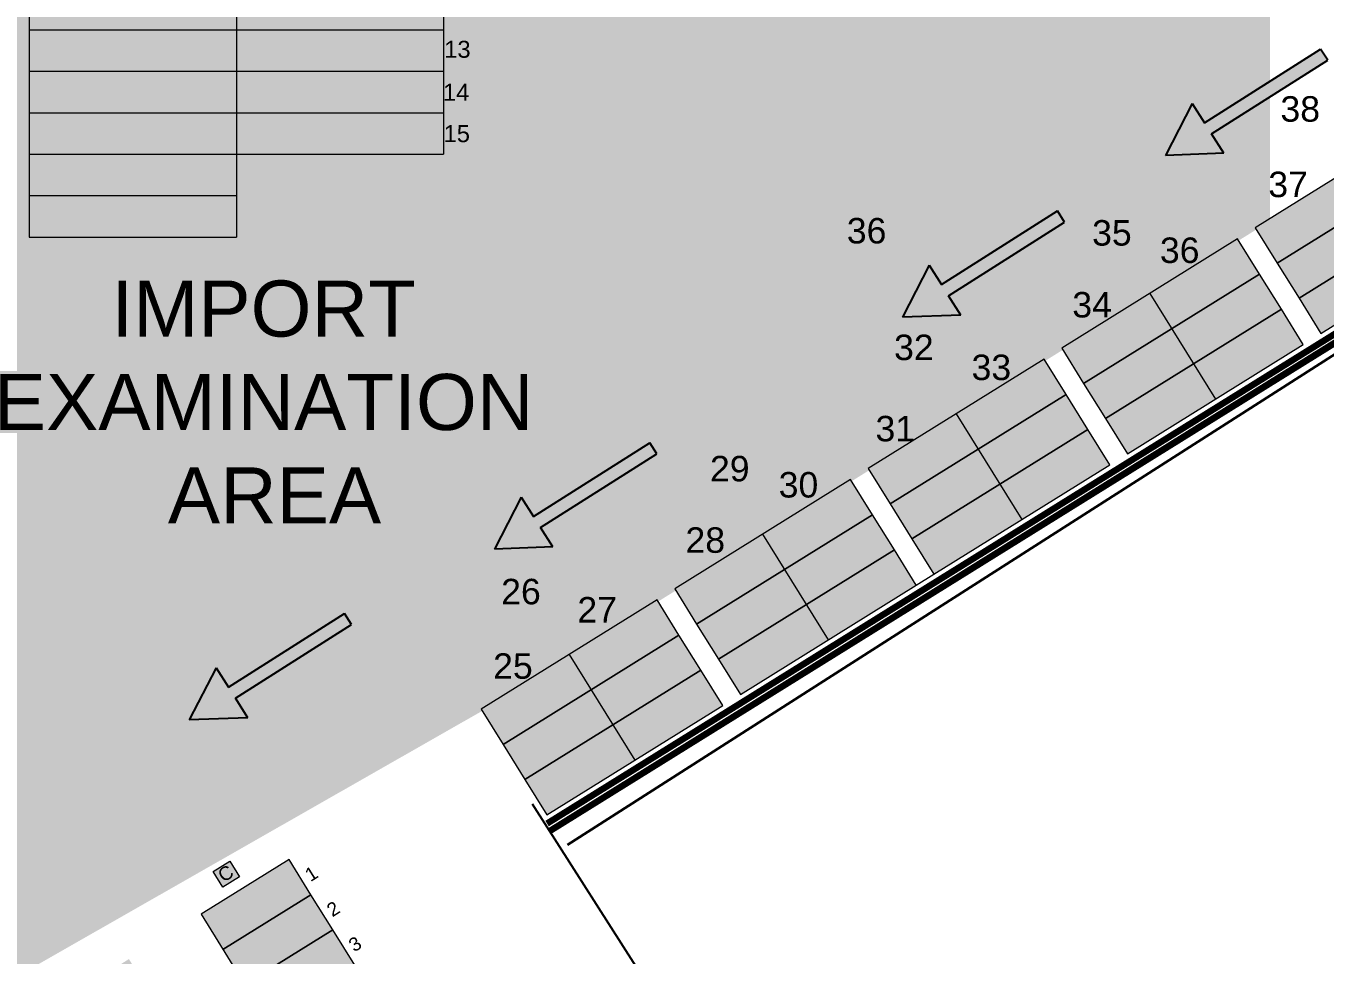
# Model space of a CAD drawing. Header units: inches. Extents: x -1774894 to -657573, y 144736 to 934842.
# Drawn here: x -1062720 to -986217, y 592973 to 647655 of the extents above; entities that cross this region are included whole.
import ezdxf

# ---------------------------------------------------------------- set-up
doc = ezdxf.new("R2010")
doc.units = ezdxf.units.IN
doc.header["$MEASUREMENT"] = 0
doc.layers.add('A-ANNO-TEXT', color=7, linetype='Continuous')
doc.layers.add('siding cl', color=7, linetype='Continuous')
for name, color, linetype, lineweight in [('Container', 5, 'Continuous', 9), ('grid', 7, 'Continuous', 18), ('IR PROP. DETAILS', 190, 'Continuous', 0)]:
    doc.layers.add(name, color=color, linetype=linetype, lineweight=lineweight)
doc.styles.add('ARIAL', font='arial.ttf')
doc.linetypes.add('FENCELINE1', pattern='A,0.25,-0.1,[133,ltypeshp.shx,S=0.1,R=0,X=-0.1,Y=0],-0.1,1', length=1.45)

# ---------------------------------------------------------------- blocks, each defined once
blk = doc.blocks.new('XZCZXDC')
at = {"layer": 'IR PROP. DETAILS'}
h = blk.add_hatch(color=256, dxfattribs=at)
h.set_gradient(color1=(96, 92, 93), color2=(117, 112, 114), one_color=1, tint=0.45, name='CYLINDER')
h.paths.add_polyline_path([(-17331, 724408), (-17331, 723057), (-25422, 723057), (-25422, 722286), (-17331, 722286), (-17331, 720935), (-14360, 722671)])
at = {"layer": 'siding cl'}
for p, q in [((-17331, 724408), (-17331, 723057)), ((-17331, 723057), (-25422, 723057)), ((-25422, 723057), (-25422, 722286)), ((-17331, 722286), (-25422, 722286)), ((-17331, 720935), (-17331, 722286))]:
    blk.add_line(p, q, dxfattribs=at)
for points in [[(-17331, 724408), (-14360, 722671)], [(-17331, 720935), (-14360, 722671)]]:
    blk.add_lwpolyline(points, dxfattribs=at)

msp = doc.modelspace()

# ---------------------------------------------------------------- hatches: boundary and pattern name
at = {"layer": 'Container'}
h = msp.add_hatch(color=256, dxfattribs=at)
h.set_gradient(color1=(158, 158, 255), color2=(173, 173, 255), one_color=1, tint=0.84, name='CYLINDER')
h.paths.add_polyline_path([(-1029211.095, 569603.759), (-1030498.904, 571674.348), (-1035675.378, 568454.826), (-1034387.569, 566384.236)])
h.paths.add_polyline_path([(-1030498.904, 571674.348), (-1031786.713, 573744.938), (-1036963.188, 570525.416), (-1035675.378, 568454.826)])
h.paths.add_polyline_path([(-1031786.713, 573744.938), (-1033074.522, 575815.528), (-1038250.997, 572596.005), (-1036963.188, 570525.416)])
h.paths.add_polyline_path([(-1033074.522, 575815.528), (-1034362.331, 577886.118), (-1039538.806, 574666.595), (-1038250.997, 572596.005)])
h.paths.add_polyline_path([(-1034362.331, 577886.118), (-1035650.14, 579956.708), (-1040826.615, 576737.185), (-1039538.806, 574666.595)])
h.paths.add_polyline_path([(-1035650.14, 579956.708), (-1036937.949, 582027.298), (-1042114.424, 578807.775), (-1040826.615, 576737.185)])
h.paths.add_polyline_path([(-1038225.758, 584097.888), (-1043402.233, 580878.365), (-1042114.424, 578807.775), (-1036937.949, 582027.298)])
h.paths.add_polyline_path([(-1038225.758, 584097.888), (-1039513.567, 586168.477), (-1044690.042, 582948.955), (-1043402.233, 580878.365)])
h.paths.add_polyline_path([(-1039513.567, 586168.477), (-1040801.376, 588239.067), (-1045977.851, 585019.545), (-1044690.042, 582948.955)])
h.paths.add_polyline_path([(-1040801.376, 588239.067), (-1042089.186, 590309.657), (-1047265.66, 587090.134), (-1045977.851, 585019.545)])
h.paths.add_polyline_path([(-1042089.186, 590309.657), (-1043376.995, 592380.247), (-1048553.469, 589160.724), (-1047265.66, 587090.134)])
h.paths.add_polyline_path([(-1044664.804, 594450.837), (-1049841.278, 591231.314), (-1048553.469, 589160.724), (-1043376.995, 592380.247)])
h.paths.add_polyline_path([(-1044664.804, 594450.837), (-1045952.613, 596521.427), (-1051129.087, 593301.904), (-1049841.278, 591231.314)])
h.paths.add_polyline_path([(-1047240.422, 598592.017), (-1052416.896, 595372.494), (-1051129.087, 593301.904), (-1045952.613, 596521.427)])
h.paths.add_polyline_path([(-1055374.884, 590661.219), (-1056662.693, 592731.809), (-1067015.642, 586292.764), (-1065727.833, 584222.174)])
h.paths.add_polyline_path([(-1065727.833, 584222.174), (-1067015.642, 586292.764), (-1077368.591, 579853.718), (-1076080.782, 577783.129)])
h.paths.add_polyline_path([(-1064440.024, 582151.584), (-1065727.833, 584222.174), (-1076080.782, 577783.129), (-1074792.973, 575712.539)])
h.paths.add_polyline_path([(-1063152.215, 580080.994), (-1064440.024, 582151.584), (-1074792.973, 575712.539), (-1073505.164, 573641.949)])
h.paths.add_polyline_path([(-1054087.074, 588590.63), (-1055374.884, 590661.219), (-1065727.833, 584222.174), (-1064440.024, 582151.584)])
h.paths.add_polyline_path([(-1052799.265, 586520.04), (-1054087.074, 588590.63), (-1064440.024, 582151.584), (-1063152.215, 580080.994)])
h.paths.add_polyline_path([(-1051511.456, 584449.45), (-1052799.265, 586520.04), (-1063152.215, 580080.994), (-1061864.406, 578010.404)])
h.paths.add_polyline_path([(-1050223.647, 582378.86), (-1051511.456, 584449.45), (-1061864.406, 578010.404), (-1060576.596, 575939.815)])
h.paths.add_polyline_path([(-1048935.838, 580308.27), (-1050223.647, 582378.86), (-1060576.596, 575939.815), (-1059288.787, 573869.225)])
h.paths.add_polyline_path([(-1047648.029, 578237.68), (-1048935.838, 580308.27), (-1059288.787, 573869.225), (-1058000.978, 571798.635)])
h.paths.add_polyline_path([(-1046360.22, 576167.09), (-1047648.029, 578237.68), (-1058000.978, 571798.635), (-1056713.169, 569728.045)])
h.paths.add_polyline_path([(-1045072.411, 574096.501), (-1046360.22, 576167.09), (-1056713.169, 569728.045), (-1055425.36, 567657.455)])
h.paths.add_polyline_path([(-1043784.602, 572025.911), (-1045072.411, 574096.501), (-1055425.36, 567657.455), (-1054137.551, 565586.865)])
h.paths.add_polyline_path([(-1042496.793, 569955.321), (-1043784.602, 572025.911), (-1054137.551, 565586.865), (-1052849.742, 563516.275)])
h.paths.add_polyline_path([(-1039921.175, 565814.141), (-1041208.984, 567884.731), (-1051561.933, 561445.686), (-1050274.124, 559375.096)])
h.paths.add_polyline_path([(-1041208.984, 567884.731), (-1042496.793, 569955.321), (-1052849.742, 563516.275), (-1051561.933, 561445.686)])
h.paths.add_polyline_path([(-1038633.366, 563743.551), (-1039921.175, 565814.141), (-1050274.124, 559375.096), (-1048986.315, 557304.506)])
h.paths.add_polyline_path([(-1048986.315, 557304.506), (-1050274.124, 559375.096), (-1060627.073, 552936.05), (-1059339.264, 550865.46)])
h.paths.add_polyline_path([(-1050274.124, 559375.096), (-1051561.933, 561445.686), (-1061914.882, 555006.64), (-1060627.073, 552936.05)])
h.paths.add_polyline_path([(-1051561.933, 561445.686), (-1052849.742, 563516.275), (-1063202.691, 557077.23), (-1061914.882, 555006.64)])
h.paths.add_polyline_path([(-1052849.742, 563516.275), (-1054137.551, 565586.865), (-1064490.5, 559147.82), (-1063202.691, 557077.23)])
h.paths.add_polyline_path([(-1054137.551, 565586.865), (-1055425.36, 567657.455), (-1065778.309, 561218.41), (-1064490.5, 559147.82)])
h.paths.add_polyline_path([(-1055425.36, 567657.455), (-1056713.169, 569728.045), (-1067066.119, 563289), (-1065778.309, 561218.41)])
h.paths.add_polyline_path([(-1056713.169, 569728.045), (-1058000.978, 571798.635), (-1068353.928, 565359.589), (-1067066.119, 563289)])
h.paths.add_polyline_path([(-1058000.978, 571798.635), (-1059288.787, 573869.225), (-1069641.737, 567430.179), (-1068353.928, 565359.589)])
h.paths.add_polyline_path([(-1059288.787, 573869.225), (-1060576.596, 575939.815), (-1070929.546, 569500.769), (-1069641.737, 567430.179)])
h.paths.add_polyline_path([(-1060576.596, 575939.815), (-1061864.406, 578010.404), (-1072217.355, 571571.359), (-1070929.546, 569500.769)])
h.paths.add_polyline_path([(-1061864.406, 578010.404), (-1063152.215, 580080.994), (-1073505.164, 573641.949), (-1072217.355, 571571.359)])
at = {"layer": 'grid'}
h = msp.add_hatch(color=256, dxfattribs=at)
h.set_gradient(color1=(158, 158, 255), color2=(173, 173, 255), one_color=1, tint=0.84, name='CYLINDER')
h.paths.add_polyline_path([(-1050335.226, 676680.902), (-1062527.226, 676680.902), (-1062527.226, 674242.902), (-1050335.226, 674242.902)])
h.paths.add_polyline_path([(-1038143.226, 676680.902), (-1050335.226, 676680.902), (-1050335.226, 674242.902), (-1038143.226, 674242.902)])
h.paths.add_polyline_path([(-1038143.226, 674242.902), (-1050335.226, 674242.902), (-1050335.226, 671804.902), (-1038143.226, 671804.902)])
h.paths.add_polyline_path([(-1050335.226, 674242.902), (-1062527.226, 674242.902), (-1062527.226, 671804.902), (-1050335.226, 671804.902)])
h.paths.add_polyline_path([(-1050335.226, 671804.902), (-1062527.226, 671804.902), (-1062527.226, 669366.902), (-1050335.226, 669366.902)])
h.paths.add_polyline_path([(-1038143.226, 671804.902), (-1050335.226, 671804.902), (-1050335.226, 669366.902), (-1038143.226, 669366.902)])
h.paths.add_polyline_path([(-1038143.226, 666928.902), (-1050335.226, 666928.902), (-1050335.226, 664490.902), (-1038143.226, 664490.902)])
h.paths.add_polyline_path([(-1050335.226, 669366.902), (-1062527.226, 669366.902), (-1062527.226, 666928.902), (-1050335.226, 666928.902)])
h.paths.add_polyline_path([(-1038143.226, 669366.902), (-1050335.226, 669366.902), (-1050335.226, 666928.902), (-1038143.226, 666928.902)])
h.paths.add_polyline_path([(-1050335.226, 666928.902), (-1062527.226, 666928.902), (-1062527.226, 664490.902), (-1050335.226, 664490.902)])
h.paths.add_polyline_path([(-1050335.226, 664490.902), (-1062527.226, 664490.902), (-1062527.226, 662052.902), (-1050335.226, 662052.902)])
h.paths.add_polyline_path([(-1038143.226, 664490.902), (-1050335.226, 664490.902), (-1050335.226, 662052.902), (-1038143.226, 662052.902)])
h.paths.add_polyline_path([(-1038143.226, 662052.902), (-1050335.226, 662052.902), (-1050335.226, 659614.902), (-1038143.226, 659614.902)])
h.paths.add_polyline_path([(-1050335.226, 662052.902), (-1062527.226, 662052.902), (-1062527.226, 659614.902), (-1050335.226, 659614.902)])
h.paths.add_polyline_path([(-1050335.226, 659614.902), (-1062527.226, 659614.902), (-1062527.226, 657176.902), (-1050335.226, 657176.902)])
h.paths.add_polyline_path([(-1038143.226, 659614.902), (-1050335.226, 659614.902), (-1050335.226, 657176.902), (-1038143.226, 657176.902)])
h.paths.add_polyline_path([(-1038143.226, 657176.902), (-1050335.226, 657176.902), (-1050335.226, 654738.902), (-1038143.226, 654738.902)])
h.paths.add_polyline_path([(-1050335.226, 657176.902), (-1062527.226, 657176.902), (-1062527.226, 654738.902), (-1050335.226, 654738.902)])
h.paths.add_polyline_path([(-1050335.226, 654738.902), (-1062527.226, 654738.902), (-1062527.226, 652300.902), (-1050335.226, 652300.902)])
h.paths.add_polyline_path([(-1038143.226, 654738.902), (-1050335.226, 654738.902), (-1050335.226, 652300.902), (-1038143.226, 652300.902)])
h.paths.add_polyline_path([(-1038143.226, 652300.902), (-1050335.226, 652300.902), (-1050335.226, 649862.902), (-1038143.226, 649862.902)])
h.paths.add_polyline_path([(-1050335.226, 652300.902), (-1062527.226, 652300.902), (-1062527.226, 649862.902), (-1050335.226, 649862.902)])
h.paths.add_polyline_path([(-1050335.226, 649862.902), (-1062527.226, 649862.902), (-1062527.226, 647424.902), (-1050335.226, 647424.902)])
h.paths.add_polyline_path([(-1038143.226, 649862.902), (-1050335.226, 649862.902), (-1050335.226, 647424.902), (-1038143.226, 647424.902)])
h.paths.add_polyline_path([(-1038143.226, 647424.902), (-1050335.226, 647424.902), (-1050335.226, 644986.902), (-1038143.226, 644986.902)])
h.paths.add_polyline_path([(-1050335.226, 647424.902), (-1062527.226, 647424.902), (-1062527.226, 644986.902), (-1050335.226, 644986.902)])
h.paths.add_polyline_path([(-1050335.226, 644986.902), (-1062527.226, 644986.902), (-1062527.226, 642548.902), (-1050335.226, 642548.902)])
h.paths.add_polyline_path([(-1038143.226, 644986.902), (-1050335.226, 644986.902), (-1050335.226, 642548.902), (-1038143.226, 642548.902)])
h.paths.add_polyline_path([(-1038143.226, 642548.902), (-1050335.226, 642548.902), (-1050335.226, 640110.902), (-1038143.226, 640110.902)])
h.paths.add_polyline_path([(-1050335.226, 642548.902), (-1062527.226, 642548.902), (-1062527.226, 640110.902), (-1050335.226, 640110.902)])
h.paths.add_polyline_path([(-1050335.226, 640110.902), (-1062527.226, 640110.902), (-1062527.226, 637672.902), (-1050335.226, 637672.902)])
h.paths.add_polyline_path([(-1050335.226, 637672.902), (-1062527.226, 637672.902), (-1062527.226, 635234.902), (-1050335.226, 635234.902)])
h = msp.add_hatch(color=256, dxfattribs=at)
h.set_gradient(color1=(158, 158, 255), color2=(173, 173, 255), one_color=1, tint=0.84, name='CYLINDER')
h.paths.add_polyline_path([(-977452.184, 638069.021), (-978739.993, 640139.61), (-989092.942, 633700.565), (-987805.133, 631629.975)])
h.paths.add_polyline_path([(-976164.375, 635998.431), (-977452.184, 638069.021), (-987805.133, 631629.975), (-986517.324, 629559.385)])
h = msp.add_hatch(color=256, dxfattribs=at)
h.set_gradient(color1=(158, 158, 255), color2=(173, 173, 255), one_color=1, tint=0.84, name='CYLINDER')
h.paths.add_polyline_path([(-988840.428, 630986.071), (-990128.237, 633056.661), (-1000481.186, 626617.615), (-999193.377, 624547.025)])
h.paths.add_polyline_path([(-987552.619, 628915.481), (-988840.428, 630986.071), (-999193.377, 624547.025), (-997905.568, 622476.435)])
h = msp.add_hatch(color=256, dxfattribs=at)
h.set_gradient(color1=(158, 158, 255), color2=(173, 173, 255), one_color=1, tint=0.84, name='CYLINDER')
h.paths.add_polyline_path([(-1000228.672, 623903.121), (-1001516.481, 625973.711), (-1011869.43, 619534.665), (-1010581.621, 617464.075)])
h.paths.add_polyline_path([(-998940.863, 621832.531), (-1000228.672, 623903.121), (-1010581.621, 617464.075), (-1009293.812, 615393.486)])
h = msp.add_hatch(color=256, dxfattribs=at)
h.set_gradient(color1=(158, 158, 255), color2=(173, 173, 255), one_color=1, tint=0.84, name='CYLINDER')
h.paths.add_polyline_path([(-1011616.746, 616820.276), (-1012904.555, 618890.866), (-1023257.505, 612451.821), (-1021969.696, 610381.231)])
h.paths.add_polyline_path([(-1010328.937, 614749.687), (-1011616.746, 616820.276), (-1021969.696, 610381.231), (-1020681.887, 608310.641)])
h = msp.add_hatch(color=256, dxfattribs=at)
h.set_gradient(color1=(158, 158, 255), color2=(173, 173, 255), one_color=1, tint=0.84, name='CYLINDER')
h.paths.add_polyline_path([(-1023004.991, 609737.327), (-1024292.8, 611807.916), (-1034645.749, 605368.871), (-1033357.94, 603298.281)])
h.paths.add_polyline_path([(-1021717.181, 607666.737), (-1023004.991, 609737.327), (-1033357.94, 603298.281), (-1032070.131, 601227.691)])
h = msp.add_hatch(color=256, dxfattribs=at)
h.set_gradient(color1=(207, 197, 84), color2=(211, 202, 100), one_color=1, tint=0.61, name='CYLINDER')
h.paths.add_polyline_path([(-1050724.516, 598494.527), (-1051708.815, 597886.255), (-1051136.16, 596959.59), (-1050151.861, 597567.861)])
at = {"layer": 'IR PROP. DETAILS', "true_color": 0xcccd9d}
h = msp.add_hatch(color=9, dxfattribs=at)
h.set_gradient(color1=(232, 232, 201), color2=(211, 211, 151), one_color=1, tint=0.71, name='CYLINDER')
h.paths.add_polyline_path([(-989509.348, 636175.661), (-1035869.461, 607341.861), (-1112483.167, 563612.973), (-1112928.318, 564302.576), (-1119960.46, 559763.206), (-1134672.5, 582447.582, 0.149158976), (-1146911.083, 590329.352, -0.0208435), (-1152268.854, 592750.066, -0.047348013), (-1156411.761, 595351.312, -0.069359956), (-1163162.509, 604333.896, -0.061170062), (-1168766.587, 614369.292), (-1169473.433, 618464.943), (-1169410.129, 675089.084), (-989503.13, 677488.635)])
at = {"layer": 'IR PROP. DETAILS'}
h = msp.add_hatch(color=256, dxfattribs=at)
h.set_gradient(color1=(214, 41, 125), color2=(217, 58, 135), one_color=1, tint=0.54, name='CYLINDER')
h.paths.add_polyline_path([(-978739.993, 640139.61), (-980027.802, 642210.2), (-990380.751, 635771.155), (-989092.942, 633700.565)])
h = msp.add_hatch(color=256, dxfattribs=at)
h.set_gradient(color1=(214, 41, 125), color2=(217, 58, 135), one_color=1, tint=0.54, name='CYLINDER')
h.paths.add_polyline_path([(-990128.237, 633056.661), (-991416.046, 635127.25), (-1001768.995, 628688.205), (-1000481.186, 626617.615)])
h = msp.add_hatch(color=256, dxfattribs=at)
h.set_gradient(color1=(214, 41, 125), color2=(217, 58, 135), one_color=1, tint=0.54, name='CYLINDER')
h.paths.add_polyline_path([(-1001516.481, 625973.711), (-1002804.29, 628044.3), (-1013157.239, 621605.255), (-1011869.43, 619534.665)])
h = msp.add_hatch(color=256, dxfattribs=at)
h.set_gradient(color1=(214, 41, 125), color2=(217, 58, 135), one_color=1, tint=0.54, name='CYLINDER')
h.paths.add_polyline_path([(-1024292.8, 611807.916), (-1025580.609, 613878.506), (-1035933.558, 607439.461), (-1034645.749, 605368.871)])
h.paths.add_polyline_path([(-1012904.555, 618890.866), (-1014192.365, 620961.456), (-1024545.314, 614522.411), (-1023257.505, 612451.821)])

# ---------------------------------------------------------------- linework, layer by layer
at = {"color": 4, "lineweight": 100}
for p, q in [((-915033.797, 673481.76), (-1032048.076, 600704.406)), ((-914538.468, 673259.896), (-1031907.48, 600261.915))]:
    msp.add_line(p, q, dxfattribs=at)
msp.add_line((-1032935.236, 601868.894), (-959535.206, 487102.117))
msp.add_lwpolyline([(-1031810.415, 600322.285), (-914795.616, 673099.962), (-909770.216, 664203.731), (-908708.896, 662981.859), (-906075.882, 661587.707), (-901581.482, 663083.36), (-896429.651, 666700.726), (-888806.067, 671552.622), (-862452.713, 689023.169), (-837932.991, 703366.477), (-832959.954, 702661.677), (-798832.42, 795556.225), (-799254.817, 795711.405)], dxfattribs=at)
at = {"color": 124, "linetype": 'FENCELINE1', "lineweight": 40, "ltscale": 5}
msp.add_lwpolyline([(-1030859.119, 599448.811), (-914789.808, 673704.833), (-909764.408, 664808.602)], dxfattribs=at)
at = {"layer": 'Container'}
for p, q in [((-1062527.226, 676680.902), (-1062527.226, 635234.902)), ((-1050335.226, 676680.902), (-1050335.226, 635234.902)), ((-1038143.226, 676680.902), (-1038143.226, 640110.902)), ((-1062527.226, 647424.902), (-1038143.226, 647424.902)), ((-1062527.226, 644986.902), (-1038143.226, 644986.902)), ((-1062527.226, 642548.902), (-1038143.226, 642548.902)), ((-1062527.226, 640110.902), (-1038143.226, 640110.902)), ((-1062527.226, 637672.902), (-1050335.226, 637672.902)), ((-1062527.226, 635234.902), (-1050335.226, 635234.902)), ((-996592.521, 631907.728), (-992729.093, 625695.958)), ((-1007980.765, 624824.778), (-1004117.338, 618613.008)), ((-1019368.839, 617741.934), (-1015505.412, 611530.164)), ((-1030757.083, 610658.984), (-1026893.656, 604447.214)), ((-1052416.896, 595372.494), (-1034387.569, 566384.236))]:
    msp.add_line(p, q, dxfattribs=at)
for points in [[(-989092.942, 633700.565), (-978739.993, 640139.61), (-980027.802, 642210.2), (-990380.751, 635771.155)], [(-987805.133, 631629.975), (-977452.184, 638069.021), (-978739.993, 640139.61), (-989092.942, 633700.565)], [(-986517.324, 629559.385), (-976164.375, 635998.431), (-977452.184, 638069.021), (-987805.133, 631629.975)], [(-1000481.186, 626617.615), (-990128.237, 633056.661), (-991416.046, 635127.25), (-1001768.995, 628688.205)], [(-999193.377, 624547.025), (-988840.428, 630986.071), (-990128.237, 633056.661), (-1000481.186, 626617.615)], [(-997905.568, 622476.435), (-987552.619, 628915.481), (-988840.428, 630986.071), (-999193.377, 624547.025)], [(-1011869.43, 619534.665), (-1001516.481, 625973.711), (-1002804.29, 628044.3), (-1013157.239, 621605.255)], [(-1010581.621, 617464.075), (-1000228.672, 623903.121), (-1001516.481, 625973.711), (-1011869.43, 619534.665)], [(-1009293.812, 615393.486), (-998940.863, 621832.531), (-1000228.672, 623903.121), (-1010581.621, 617464.075)], [(-1023257.505, 612451.821), (-1012904.555, 618890.866), (-1014192.365, 620961.456), (-1024545.314, 614522.411)], [(-1021969.696, 610381.231), (-1011616.746, 616820.276), (-1012904.555, 618890.866), (-1023257.505, 612451.821)], [(-1020681.887, 608310.641), (-1010328.937, 614749.687), (-1011616.746, 616820.276), (-1021969.696, 610381.231)], [(-1034645.749, 605368.871), (-1024292.8, 611807.916), (-1025580.609, 613878.506), (-1035933.558, 607439.461)], [(-1033357.94, 603298.281), (-1023004.991, 609737.327), (-1024292.8, 611807.916), (-1034645.749, 605368.871)], [(-1032070.131, 601227.691), (-1021717.181, 607666.737), (-1023004.991, 609737.327), (-1033357.94, 603298.281)]]:
    msp.add_lwpolyline(points, close=True, dxfattribs=at)
for points in [[(-1051129.087, 593301.904), (-1045952.613, 596521.427), (-1047240.422, 598592.017), (-1052416.896, 595372.494)], [(-1049841.278, 591231.314), (-1044664.804, 594450.837), (-1045952.613, 596521.427), (-1051129.087, 593301.904)], [(-1048553.469, 589160.724), (-1043376.995, 592380.247), (-1044664.804, 594450.837), (-1049841.278, 591231.314)]]:
    msp.add_lwpolyline(points, dxfattribs=at)
at = {"layer": 'grid'}
msp.add_lwpolyline([(-1051708.815, 597886.255), (-1050724.516, 598494.527), (-1050151.861, 597567.861), (-1051136.16, 596959.59)], close=True, dxfattribs=at)
at = {"layer": 'IR PROP. DETAILS'}
msp.add_line((-1010328.937, 614749.687), (-1009293.812, 615393.486), dxfattribs=at)

# ---------------------------------------------------------------- block references
for p, rotation in [((-1395054.907, 1242490.531), 212.4037266382425), ((-1410533.685, 1232965.899), 212.4037266380833), ((-1434540.412, 1219313.699), 212.4037266381002), ((-1452499.642, 1209267.076), 212.4037266381696)]:
    msp.add_blockref('XZCZXDC', p, dxfattribs=dict(at, rotation=rotation))

# ---------------------------------------------------------------- texts
at = {"layer": 'A-ANNO-TEXT', "attachment_point": 2, "style": 'ARIAL'}
for s, insert, char_height in [('{\\C7;13}', (-1037332.339, 646783.787), 1000), ('{\\C7;14}', (-1037406.709, 644256.513), 1000), ('{\\C7;38}', (-987733.762, 643523.07), 1500), ('{\\C7;15}', (-1037370.385, 641818.384), 1000), ('{\\C7;37}', (-988447.535, 639080.896), 1500), ('{\\C7;36}', (-1013252.605, 636354.362), 1500), ('{\\C7;35}', (-998817.055, 636229.118), 1500), ('{\\C7;36}', (-994826.883, 635206.173), 1500), ('{\\C7;IMPORT\\PEXAMINATION\\P AREA}', (-1048735.038, 632674.794), 3300), ('{\\C7;34}', (-999982.583, 631997.98), 1500), ('{\\C7;32}', (-1010470.269, 629489.611), 1500), ('{\\C7;33}', (-1005910.142, 628313.227), 1500), ('{\\C7;31}', (-1011562.994, 624707.373), 1500), ('{\\C7;29}', (-1021302.875, 622351.262), 1500), ('{\\C7;30}', (-1017260.669, 621400.071), 1500), ('{\\C7;28}', (-1022746.048, 618145.662), 1500), ('{\\C7;26}', (-1033591.399, 615114.523), 1500), ('{\\C7;27}', (-1029107.102, 614043.358), 1500), ('{\\C7;25}', (-1034064.005, 610731.728), 1500)]:
    msp.add_mtext(s, dxfattribs=dict(at, insert=insert, char_height=char_height))
at = {"layer": 'A-ANNO-TEXT', "char_height": 800, "style": 'ARIAL'}
for s, insert, attachment_point, rotation in [('{\\C7;C}', (-1051180.725, 598115.915), 2, 31.7150031), ('{\\C7;1}', (-1045928.193, 597759.623), 5, 32.22118867), ('{\\C7;2}', (-1044640.384, 595689.033), 5, 32.22118867), ('{\\C7;3}', (-1043352.575, 593618.443), 5, 32.22118867)]:
    msp.add_mtext(s, dxfattribs=dict(at, insert=insert, attachment_point=attachment_point, rotation=rotation))

doc.saveas('drawing.dxf')
